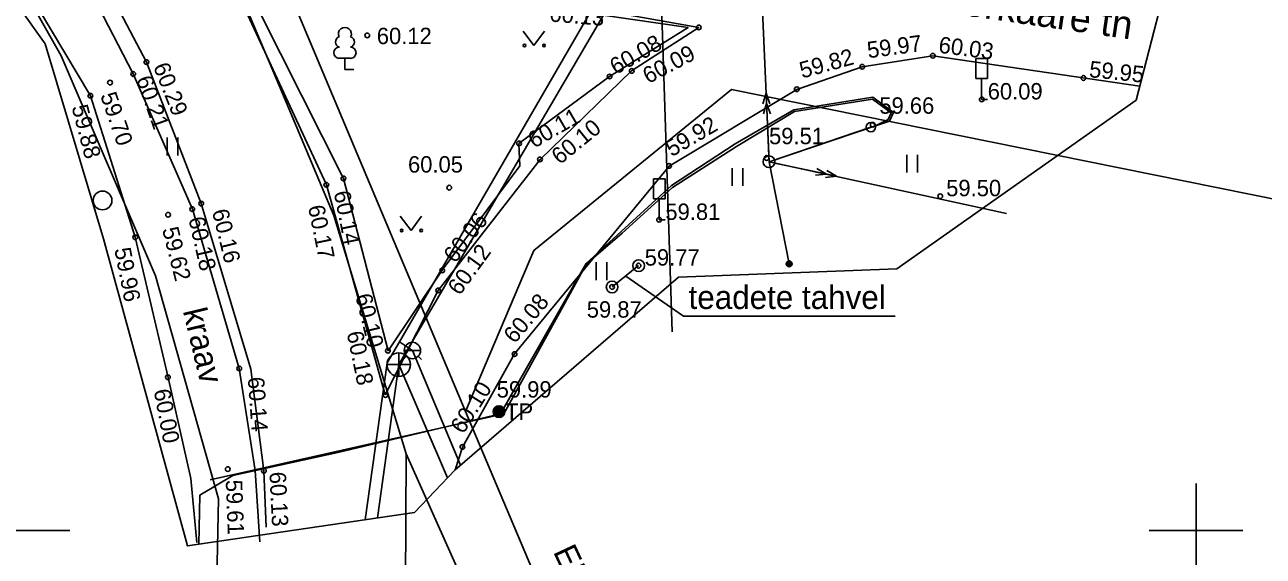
# Model space of a CAD drawing. Extents: x 642341 to 644194, y 6457989 to 6459379.
# Drawn here: x 643250.1 to 643302.9, y 6458198.9 to 6458221.6 of the extents above; entities that cross this region are included whole.
import ezdxf

# ---------------------------------------------------------------- set-up
doc = ezdxf.new("R2010")
doc.units = 0
for name, color, linetype in [('HALJASTUS', 7, 'Continuous'), ('KKAEV', 7, 'Continuous'), ('KORGUS-EH2000', 7, 'Continuous'), ('KPKAABEL', 7, 'Continuous'), ('KPOHULIIN', 7, 'Continuous'), ('KTRASS', 7, 'Continuous'), ('LIIKLUS', 7, 'Continuous'), ('MOOTPIIR', 7, 'Continuous'), ('MPKAABEL', 7, 'Continuous'), ('MPOHULIIN', 7, 'Continuous'), ('PIIR', 7, 'Continuous'), ('PIIRASULA', 7, 'Continuous'), ('POST', 7, 'Continuous'), ('PUU', 7, 'Continuous'), ('RAJATIS', 7, 'Continuous'), ('TEE', 7, 'Continuous'), ('VEEKOGU', 7, 'Continuous'), ('VKAEV', 7, 'Continuous'), ('VORK', 7, 'Continuous'), ('VTRASS', 7, 'Continuous')]:
    doc.layers.add(name, color=color, linetype=linetype)

msp = doc.modelspace()

# ---------------------------------------------------------------- linework, layer by layer
at = {"layer": 'HALJASTUS'}
for p, q in [((643271.317, 6458221.297), (643271.78, 6458220.69)), ((643271.78, 6458220.69), (643272.226, 6458221.297)), ((643256.142, 6458216.761), (643256.142, 6458215.999)), ((643256.598, 6458216.761), (643256.598, 6458215.999)), ((643287.672, 6458216.031), (643287.672, 6458215.269)), ((643288.128, 6458216.031), (643288.128, 6458215.269)), ((643280.222, 6458215.461), (643280.222, 6458214.699)), ((643280.678, 6458215.461), (643280.678, 6458214.699)), ((643266.077, 6458213.407), (643266.54, 6458212.8)), ((643266.54, 6458212.8), (643266.986, 6458213.407)), ((643274.432, 6458211.441), (643274.432, 6458210.679)), ((643274.888, 6458211.441), (643274.888, 6458210.679))]:
    msp.add_line(p, q, dxfattribs=at)
for centre, radius in [((643271.379, 6458220.69), 0.055), ((643272.208, 6458220.69), 0.055), ((643253.39, 6458214.08), 0.4), ((643266.139, 6458212.8), 0.055), ((643266.968, 6458212.8), 0.055)]:
    msp.add_circle(centre, radius, dxfattribs=at)
at = {"layer": 'KKAEV'}
for p, q in [((643266.016, 6458206.576), (643266.016, 6458207.576)), ((643265.516, 6458207.076), (643266.516, 6458207.076))]:
    msp.add_line(p, q, dxfattribs=at)
msp.add_circle((643266.016, 6458207.076), 0.5, dxfattribs=at)
at = {"layer": 'KORGUS-EH2000'}
for centre in [(643278.801, 6458221.461), (643264.673, 6458221.122), (643288.78, 6458220.253), (643255.257, 6458219.983), (643285.771, 6458219.785), (643253.708, 6458219.108), (643254.699, 6458219.476), (643275.004, 6458219.369), (643275.945, 6458219.609), (643295.201, 6458219.305), (643282.983, 6458218.824), (643252.873, 6458218.549), (643290.864, 6458218.39), (643286.217, 6458217.311), (643271.144, 6458216.511), (643272.036, 6458215.834), (643277.537, 6458215.551), (643281.693, 6458215.892), (643263.658, 6458215.022), (643262.929, 6458214.751), (643268.171, 6458214.626), (643257.594, 6458213.946), (643289.094, 6458214.258), (643256.181, 6458213.468), (643257.215, 6458213.711), (643277.115, 6458213.254), (643254.784, 6458212.511), (643276.238, 6458211.298), (643267.872, 6458211.097), (643267.696, 6458210.239), (643275.111, 6458210.389), (643265.555, 6458207.666), (643270.953, 6458207.527), (643256.176, 6458206.538), (643259.219, 6458206.911), (643265.445, 6458205.779), (643270.29, 6458205.072), (643268.729, 6458203.562), (643258.73, 6458202.618), (643260.265, 6458202.546)]:
    msp.add_circle(centre, 0.1, dxfattribs=at)
at = {"layer": 'KPKAABEL'}
msp.add_lwpolyline([(643281.8, 6458215.73), (643286.34, 6458217.26), (643286.94, 6458217.47), (643287.1, 6458217.83), (643286.22, 6458218.49), (643282.86, 6458217.94), (643280.35, 6458216.5), (643277.64, 6458214.72), (643274, 6458211.39), (643270.35, 6458204.97), (643263.42, 6458203.33), (643258.94, 6458202.35), (643257.54, 6458201.51), (643257.5, 6458199.41)], dxfattribs=at)
at = {"layer": 'KPOHULIIN'}
for p, q in [((643281.67, 6458218.66), (643281.54, 6458218.2)), ((643281.67, 6458218.66), (643281.84, 6458218.21)), ((643281.79, 6458215.98), (643281.67, 6458218.66)), ((643281.69, 6458218.22), (643281.56, 6458217.77)), ((643281.69, 6458218.22), (643281.86, 6458217.78)), ((643281.804, 6458215.725), (643281.804, 6458215.725)), ((643281.804, 6458215.725), (643281.804, 6458215.725)), ((643282.049, 6458215.673), (643284.678, 6458215.113)), ((643284.249, 6458215.205), (643283.777, 6458215.153)), ((643284.249, 6458215.205), (643283.839, 6458215.445)), ((643284.678, 6458215.113), (643284.205, 6458215.062)), ((643284.678, 6458215.113), (643284.268, 6458215.354))]:
    msp.add_line(p, q, dxfattribs=at)
msp.add_lwpolyline([(643280.86, 6458237.03), (643281.8, 6458215.73), (643291.92, 6458213.53)], dxfattribs=at)
at = {"layer": 'KTRASS'}
for p, q in [((643279.513, 6458230.162), (643266.016, 6458207.076)), ((643266.02, 6458207.08), (643265.11, 6458200.54)), ((643266.02, 6458207.08), (643268.1, 6458202.25))]:
    msp.add_line(p, q, dxfattribs=at)
at = {"layer": 'LIIKLUS'}
for p, q in [((643290.61, 6458220.14), (643290.61, 6458219.29)), ((643291.11, 6458220.14), (643290.61, 6458220.14)), ((643291.11, 6458220.14), (643291.11, 6458219.29)), ((643291.11, 6458219.29), (643290.61, 6458219.29)), ((643290.86, 6458219.29), (643290.86, 6458218.39)), ((643291.11, 6458218.39), (643290.86, 6458218.39)), ((643276.87, 6458215), (643276.87, 6458214.15)), ((643277.37, 6458215), (643276.87, 6458215)), ((643277.37, 6458215), (643277.37, 6458214.15)), ((643277.37, 6458214.15), (643276.87, 6458214.15)), ((643277.12, 6458214.15), (643277.12, 6458213.25)), ((643277.37, 6458213.25), (643277.12, 6458213.25))]:
    msp.add_line(p, q, dxfattribs=at)
at = {"layer": 'MOOTPIIR'}
msp.add_lwpolyline([(643236.38, 6458313.7), (643240.35, 6458295.86), (643247.87, 6458257.69), (643253.17, 6458245.13), (643261.11, 6458243.38), (643259.2, 6458239.51), (643288.23, 6458234.39), (643300.95, 6458231.91), (643297.45, 6458218.36), (643287.24, 6458211.16), (643277.94, 6458210.81), (643268.42, 6458202.58), (643266.69, 6458200.77), (643257.01, 6458199.34), (643253.43, 6458212.44), (643250.95, 6458220.76), (643242.56, 6458232.53), (643235.29, 6458240.42), (643230.99, 6458254.27), (643221.7, 6458286.72), (643215.59, 6458305.08), (643197.26, 6458336.08)], dxfattribs=at)
at = {"layer": 'MPKAABEL'}
msp.add_lwpolyline([(643286.34, 6458217.26), (643286.87, 6458217.54), (643287.01, 6458217.82), (643286.21, 6458218.4), (643282.89, 6458217.88), (643280.41, 6458216.38), (643277.69, 6458214.64), (643275.54, 6458212.69), (643274.02, 6458211.37), (643270.49, 6458204.98), (643257.98, 6458202.16)], dxfattribs=at)
at = {"layer": 'MPOHULIIN'}
msp.add_lwpolyline([(643277.67, 6458208.47), (643277.02, 6458228.56), (643276.78, 6458235.55), (643276.59, 6458238.7)], dxfattribs=at)
at = {"layer": 'PIIR'}
for points in [[(643245.79, 6458162.66), (643251.86, 6458173.36), (643255.74, 6458182.59), (643258.13, 6458191.78), (643258.33, 6458201.35), (643255.65, 6458210.86), (643251.63, 6458220.25), (643242.15, 6458236.99), (643238.07, 6458245.07), (643246.03, 6458251.13), (643250.9, 6458242.05), (643255.33, 6458234.25), (643260.26, 6458225.56), (643258.58, 6458224.54), (643260.92, 6458218.99), (643263.25, 6458213.44), (643266.33, 6458203.27), (643266.27, 6458192.09), (643263.73, 6458181.06), (643259.05, 6458169.82)], [(643524.52, 6458192.86), (643470.91, 6458180.25), (643280.2, 6458218.82), (643271.77, 6458211.95), (643268.86, 6458205.07), (643260.26, 6458225.56), (643255.33, 6458234.25), (643257.61, 6458238.86), (643282.82, 6458234.53), (643315.46, 6458228.75), (643321.57, 6458229.12), (643346.14, 6458224.5), (643370.71, 6458219.89), (643395.27, 6458215.27), (643423.77, 6458209.92), (643459.15, 6458203.28), (643472.74, 6458205.45), (643497.06, 6458211.84)]]:
    msp.add_lwpolyline(points, dxfattribs=at)
for points in [[(643088.4, 6458127.55), (643149.13, 6458175.59), (643206.19, 6458220.55), (643238.07, 6458245.07), (643242.15, 6458236.99), (643251.63, 6458220.25), (643255.65, 6458210.86), (643258.33, 6458201.35), (643258.13, 6458191.78), (643255.74, 6458182.59), (643251.86, 6458173.36), (643245.79, 6458162.66), (643223.56, 6458131.49), (643184.36, 6458079.62), (643175.52, 6458067.29)], [(643268.86, 6458205.07), (643307.72, 6458113.06), (643333.21, 6458059.14), (643328.71, 6458066.27), (643308.84, 6458096.86), (643300.89, 6458117.54), (643294.06, 6458138.49), (643280.18, 6458172.25), (643266.33, 6458203.27), (643263.25, 6458213.44), (643260.92, 6458218.99), (643258.58, 6458224.54), (643260.26, 6458225.56)], [(643280.2, 6458218.82), (643470.91, 6458180.25), (643307.72, 6458113.06), (643268.86, 6458205.07), (643271.77, 6458211.95)], [(643280.18, 6458172.25), (643294.06, 6458138.49), (643300.89, 6458117.54), (643293.3, 6458114.95), (643289.91, 6458100.52), (643272.34, 6458102.44), (643253.36, 6458104.55), (643230.42, 6458126.48), (643252.55, 6458158.33), (643259.05, 6458169.82), (643263.73, 6458181.06), (643266.27, 6458192.09), (643266.33, 6458203.27)]]:
    msp.add_lwpolyline(points, close=True, dxfattribs=at)
at = {"layer": 'PIIRASULA'}
msp.add_lwpolyline([(643263.671, 6458250.894), (643257.61, 6458238.86), (643255.33, 6458234.25), (643260.26, 6458225.56), (643268.86, 6458205.07), (643279.13, 6458180.753)], dxfattribs=at)
at = {"layer": 'POST'}
msp.add_line((643281.8, 6458215.73), (643282.66, 6458211.38), dxfattribs=at)
msp.add_lwpolyline([(643281.8, 6458215.73), (643286.14, 6458217.21)], dxfattribs=at)
for centre, radius in [((643286.14, 6458217.21), 0.2), ((643281.8, 6458215.73), 0.25), ((643282.66, 6458211.38), 0.125), ((643282.66, 6458211.38), 0.105), ((643282.66, 6458211.38), 0.0851), ((643282.66, 6458211.38), 0.0651), ((643282.66, 6458211.38), 0.0451), ((643282.66, 6458211.38), 0.0251), ((643282.66, 6458211.38), 0.00511), ((643270.29, 6458205.07), 0.25), ((643270.29, 6458205.07), 0.225), ((643270.29, 6458205.07), 0.2), ((643270.29, 6458205.07), 0.175), ((643270.29, 6458205.07), 0.15), ((643270.29, 6458205.07), 0.125), ((643270.29, 6458205.07), 0.1), ((643270.29, 6458205.07), 0.075), ((643270.29, 6458205.07), 0.05), ((643270.29, 6458205.07), 0.025)]:
    msp.add_circle(centre, radius, dxfattribs=at)
at = {"layer": 'PUU'}
for p, q in [((643263.96, 6458220.145), (643263.48, 6458220.145)), ((643263.72, 6458219.67), (643263.72, 6458220.145)), ((643264.1, 6458219.67), (643263.72, 6458219.67))]:
    msp.add_line(p, q, dxfattribs=at)
for centre, radius, start, end in [((643263.72, 6458221.19), 0.277, 332.5799, 207.4201), ((643263.55, 6458220.843), 0.233, 109.0217, 253.1415), ((643263.89, 6458220.843), 0.233, 286.8508, 70.9859), ((643263.483, 6458220.382), 0.238, 90.0016, 269.3953), ((643263.957, 6458220.382), 0.238, 270.6047, 89.9984)]:
    msp.add_arc(centre, radius, start, end, dxfattribs=at)
at = {"layer": 'RAJATIS'}
msp.add_line((643275.11, 6458210.39), (643276.24, 6458211.3), dxfattribs=at)
msp.add_lwpolyline([(643287.173, 6458209.14), (643278.16, 6458209.14), (643275.69, 6458210.85)], dxfattribs=at)
for centre in [(643276.24, 6458211.3), (643275.11, 6458210.39)]:
    msp.add_circle(centre, 0.25, dxfattribs=at)
at = {"layer": 'TEE'}
for points in [[(643120.07, 6458427.47), (643128.83, 6458417.64), (643139.64, 6458406.82), (643151.12, 6458395.82), (643162.6, 6458384.87), (643175.75, 6458372.63), (643183.63, 6458364.74), (643191.86, 6458356.34), (643198.93, 6458348.49), (643202.32, 6458344.11), (643214.61, 6458326.14), (643222.91, 6458309.02), (643228.82, 6458291.29), (643232.6, 6458274.74), (643237.55, 6458253.83), (643241.22, 6458243.92), (643244.92, 6458237.45), (643250.25, 6458229.53), (643255.26, 6458219.98), (643257.59, 6458213.95), (643259.71, 6458206.88), (643260.26, 6458202.55), (643260.37, 6458200.14)], [(643268.42, 6458202.58), (643268.73, 6458203.56), (643270.95, 6458207.53), (643277.54, 6458215.55), (643282.98, 6458218.82), (643285.77, 6458219.78), (643288.78, 6458220.25), (643297.6, 6458218.95)]]:
    msp.add_lwpolyline(points, dxfattribs=at)
for points in [[(643265.44, 6458205.78), (643267.7, 6458210.24), (643272.04, 6458215.83), (643275.94, 6458219.61), (643278.8, 6458221.46), (643274.24, 6458222.27), (643260.51, 6458225.75), (643258.58, 6458224.18), (643262.93, 6458214.75)], [(643263.66, 6458215.02), (643265.56, 6458207.67), (643267.87, 6458211.1), (643271.17, 6458215.56), (643271.14, 6458216.51), (643275, 6458219.37), (643278.35, 6458221.46), (643272.26, 6458222.34), (643260.56, 6458225.23), (643259.19, 6458223.92)]]:
    msp.add_lwpolyline(points, close=True, dxfattribs=at)
at = {"layer": 'VEEKOGU'}
msp.add_lwpolyline([(643260.09, 6458199.51), (643259.9, 6458202.56), (643259.22, 6458206.91), (643257.22, 6458213.71), (643254.7, 6458219.48), (643249.62, 6458229.31), (643243.96, 6458237.12), (643242.59, 6458236.78), (643241.82, 6458235.88), (643247.35, 6458227.8), (643252.87, 6458218.55), (643254.78, 6458212.51), (643256.19, 6458206.52), (643257.16, 6458202.21), (643257.41, 6458199.49)], dxfattribs=at)
at = {"layer": 'VKAEV'}
for p, q in [((643266.247, 6458207.678), (643266.947, 6458207.678)), ((643266.35, 6458207.43), (643266.21, 6458207.291)), ((643266.845, 6458207.43), (643266.985, 6458207.291))]:
    msp.add_line(p, q, dxfattribs=at)
msp.add_circle((643266.597, 6458207.678), 0.35, dxfattribs=at)
at = {"layer": 'VORK'}
for p, q in [((643300, 6458202), (643300, 6458198)), ((643248, 6458200), (643252, 6458200)), ((643298, 6458200), (643302, 6458200))]:
    msp.add_line(p, q, dxfattribs=at)
at = {"layer": 'VTRASS'}
for points in [[(643299.16, 6458224.99), (643278.94, 6458229.8), (643278.73, 6458229.81), (643278.57, 6458229.71), (643266.05, 6458208.05), (643265.52, 6458207.15), (643264.59, 6458200.46)], [(643266.05, 6458208.05), (643266.6, 6458207.68), (643268.65, 6458202.78)]]:
    msp.add_lwpolyline(points, dxfattribs=at)

# ---------------------------------------------------------------- texts
at = {"layer": 'KORGUS-EH2000'}
for s, rotation, p in [(' 60.13', 355.3703, (643272.16, 6458221.74)), (' 60.08', 29.5445, (643275.04, 6458219.3)), (' 59.97', 7.615, (643285.77, 6458220.11)), (' 60.03', 352.6671, (643288.74, 6458220.42)), (' 60.09', 27.8026, (643276.42, 6458218.92)), (' 59.82', 15.5001, (643282.96, 6458219.21)), (' 60.29', 291.6127, (643255.44, 6458220.04)), (' 59.95', 354.1596, (643295.16, 6458219.37)), (' 60.21', 289.2021, (643254.73, 6458219.51)), (' 59.70', 288.9074, (643253.2, 6458218.81)), (' 59.88', 284.657, (643252, 6458218.32)), (' 60.11', 29.944, (643271.56, 6458216.16)), (' 59.92', 30.4667, (643277.43, 6458215.79)), (' 60.10', 39.0167, (643272.68, 6458215.42)), (' 60.14', 281.2415, (643263.19, 6458214.68)), (' 60.16', 283.6492, (643257.99, 6458213.88)), (' 60.17', 281.5241, (643262.09, 6458214.07)), (' 60.06', 52.3258, (643268.26, 6458211.16)), (' 59.62', 284.1362, (643255.86, 6458213.11)), (' 60.18', 282.7156, (643256.99, 6458213.56)), (' 59.96', 280.9846, (643253.84, 6458212.26)), (' 60.12', 54.0406, (643268.46, 6458209.78)), (' 60.10', 283.6301, (643264.1, 6458210.27)), (' 60.08', 49.9839, (643270.79, 6458207.74)), (' 60.18', 281.6581, (643263.74, 6458208.69)), (' 60.14', 274.1052, (643259.56, 6458206.79)), (' 60.00', 280.5975, (643255.52, 6458206.23)), (' 60.10', 57.8701, (643268.63, 6458203.86)), (' 60.13', 272.7849, (643260.49, 6458202.75)), (' 59.61', 272.236, (643258.63, 6458202.41))]:
    msp.add_text(s, height=0.7, rotation=rotation, dxfattribs=at).set_placement(p)
for s, p in [(' 60.12', (643264.82, 6458220.75)), (' 60.09', (643290.86, 6458218.39)), (' 59.66', (643286.24, 6458217.78)), (' 59.51', (643281.54, 6458216.48)), (' 60.05', (643266.15, 6458215.27)), (' 59.50', (643289.09, 6458214.26)), (' 59.81', (643277.12, 6458213.25)), (' 59.77', (643276.24, 6458211.3)), (' 59.87', (643273.77, 6458209.08)), (' 59.99', (643269.93, 6458205.67))]:
    msp.add_text(s, height=0.7, dxfattribs=at).set_placement(p)
at = {"layer": 'PIIRASULA'}
msp.add_text('ELVA LINN', height=0.9999, rotation=295.12, dxfattribs=at).set_placement((643272.582, 6458199.094))
at = {"layer": 'POST'}
msp.add_text(' TP', height=0.7, dxfattribs=at).set_placement((643270.29, 6458204.72))
at = {"layer": 'RAJATIS'}
msp.add_text('teadete tahvel', height=1.00002, dxfattribs=at).set_placement((643278.37, 6458209.45))
at = {"layer": 'TEE'}
msp.add_text('Vikerkaare tn', height=1.2, rotation=351.7222, dxfattribs=at).set_placement((643287.85, 6458222.31))
at = {"layer": 'VEEKOGU'}
msp.add_text('kraav', height=1, rotation=283.4957, dxfattribs=at).set_placement((643256.81, 6458209.37))

doc.saveas('drawing.dxf')
